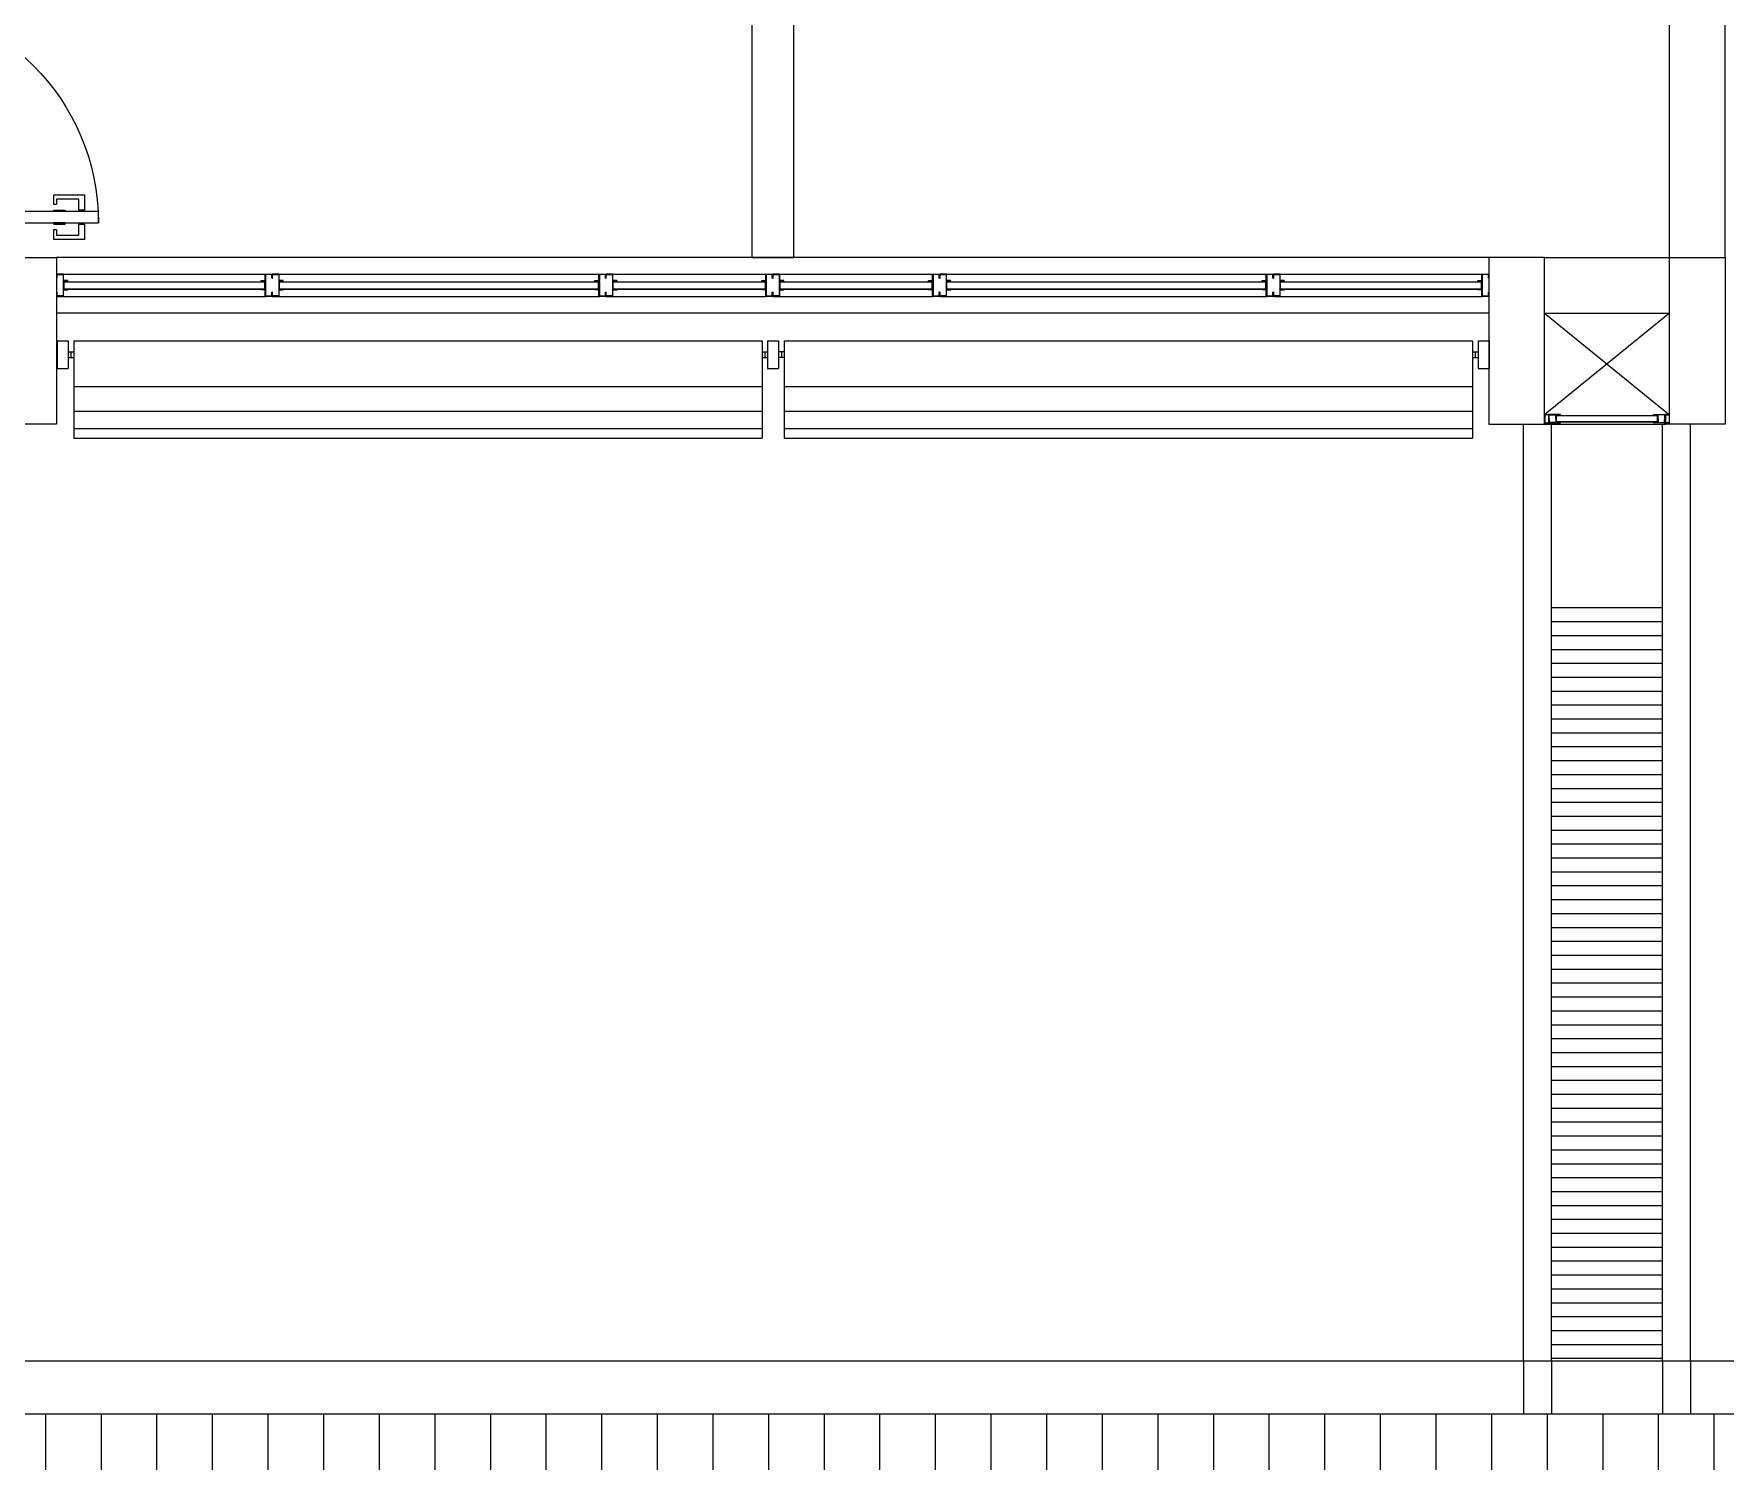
# Model space of a CAD drawing. Header units: millimetres. Extents: x 2801 to 3319, y 1187 to 1422.
# Drawn here: x 3106.29 to 3112.37, y 1337.62 to 1342.75 of the extents above; entities that cross this region are included whole.
import ezdxf

# ---------------------------------------------------------------- set-up
doc = ezdxf.new("R2010")
doc.units = ezdxf.units.MM
doc.linetypes.add('HIDDEN', pattern=[0.375, 0.25, -0.125])
for name, color, linetype in [('AR-ALV', 2, 'Continuous'), ('AR-CALÇADA', 1, 'Continuous'), ('AR-COB VISTA 02', 2, 'Continuous'), ('AR-COB-V1', 2, 'Continuous'), ('AR-ESQ', 1, 'Continuous'), ('AR-ESTC', 3, 'Continuous'), ('AR-PISO', 1, 'Continuous'), ('AR-PORTA', 1, 'Continuous'), ('AR-PROJ', 1, 'HIDDEN'), ('AR-SHAFT', 1, 'Continuous'), ('BR-LINHAS', 1, 'Continuous'), ('BR-MONTANTE', 242, 'Continuous'), ('BR-PAINEL', 1, 'Continuous'), ('BR-SUPORTE', 1, 'Continuous'), ('DT-ESQ-BAGUETE-C', 2, 'Continuous'), ('DT-ESQ-MARCO-V', 1, 'Continuous'), ('DT-ESQ-PERFIL CADEIRA-C', 2, 'Continuous'), ('DT-ESQ-PERFIL CADEIRA-V', 1, 'Continuous'), ('DT-ESQ-PERFIL U-C', 2, 'Continuous'), ('DT-ESQ-VENEZIANA-C', 2, 'Continuous'), ('DT-ESQ-VENEZIANA-V', 2, 'Continuous'), ('insercao', 4, 'Continuous'), ('maçaneta', 1, 'Continuous'), ('mov', 1, 'Continuous'), ('PM-PERFIL U-C', 2, 'Continuous'), ('pm1', 2, 'Continuous')]:
    doc.layers.add(name, color=color, linetype=linetype)

# ---------------------------------------------------------------- blocks, each defined once
blk = doc.blocks.new('EF47-P')
at = {"layer": 'DT-ESQ-MARCO-V', "ltscale": 0.1}
for p, q in [((0.0235, -0.06), (0.7515, -0.06)), ((0.7985, -0.06), (1.9515, -0.06)), ((1.9985, -0.06), (2.5515, -0.06)), ((2.5985, -0.06), (3.1515, -0.06)), ((3.1985, -0.06), (4.3515, -0.06)), ((4.3985, -0.06), (5.1265, -0.06)), ((0.0235, -0.14), (0.7515, -0.14)), ((0.7985, -0.14), (1.9515, -0.14)), ((1.9985, -0.14), (2.5515, -0.14)), ((2.5985, -0.14), (3.1515, -0.14)), ((3.1985, -0.14), (4.3515, -0.14)), ((4.3985, -0.14), (5.1265, -0.14))]:
    blk.add_line(p, q, dxfattribs=at)
at = {"layer": 'DT-ESQ-PERFIL U-C', "ltscale": 0.1}
for points in [[(0.025, -0.1234), (0.025, -0.086), (0.0385, -0.086, 1), (0.0385, -0.083), (0.025, -0.083), (0.025, -0.0615, 0.414214), (0.0235, -0.06), (0.0015, -0.06, 0.414214), (0, -0.0615), (0, -0.075), (0.0015, -0.075), (0.0015, -0.0615), (0.0235, -0.0615), (0.0235, -0.083, 0.414214), (0.025, -0.0845, 0.414214), (0.0235, -0.086), (0.0235, -0.1234), (0.0235, -0.1385), (0.0015, -0.1385), (0.0015, -0.125), (0, -0.125), (0, -0.1385, 0.414214), (0.0015, -0.14), (0.0235, -0.14, 0.414214), (0.025, -0.1385)], [(0.75, -0.1234), (0.75, -0.086), (0.7365, -0.086, -1), (0.7365, -0.083), (0.75, -0.083), (0.75, -0.0615, -0.414214), (0.7515, -0.06), (0.7735, -0.06, -0.414214), (0.775, -0.0615), (0.775, -0.075), (0.7735, -0.075), (0.7735, -0.0615), (0.7515, -0.0615), (0.7515, -0.083, -0.414214), (0.75, -0.0845, -0.414214), (0.7515, -0.086), (0.7515, -0.1234), (0.7515, -0.1385), (0.7735, -0.1385), (0.7735, -0.125), (0.775, -0.125), (0.775, -0.1385, -0.414214), (0.7735, -0.14), (0.7515, -0.14, -0.414214), (0.75, -0.1385)], [(0.8, -0.1234), (0.8, -0.086), (0.8135, -0.086, 1), (0.8135, -0.083), (0.8, -0.083), (0.8, -0.0615, 0.414214), (0.7985, -0.06), (0.7765, -0.06, 0.414214), (0.775, -0.0615), (0.775, -0.075), (0.7765, -0.075), (0.7765, -0.0615), (0.7985, -0.0615), (0.7985, -0.083, 0.414214), (0.8, -0.0845, 0.414214), (0.7985, -0.086), (0.7985, -0.1234), (0.7985, -0.1385), (0.7765, -0.1385), (0.7765, -0.125), (0.775, -0.125), (0.775, -0.1385, 0.414214), (0.7765, -0.14), (0.7985, -0.14, 0.414214), (0.8, -0.1385)], [(1.95, -0.1234), (1.95, -0.086), (1.9365, -0.086, -1), (1.9365, -0.083), (1.95, -0.083), (1.95, -0.0615, -0.414214), (1.9515, -0.06), (1.9735, -0.06, -0.414214), (1.975, -0.0615), (1.975, -0.075), (1.9735, -0.075), (1.9735, -0.0615), (1.9515, -0.0615), (1.9515, -0.083, -0.414214), (1.95, -0.0845, -0.414214), (1.9515, -0.086), (1.9515, -0.1234), (1.9515, -0.1385), (1.9735, -0.1385), (1.9735, -0.125), (1.975, -0.125), (1.975, -0.1385, -0.414214), (1.9735, -0.14), (1.9515, -0.14, -0.414214), (1.95, -0.1385)], [(2, -0.1234), (2, -0.086), (2.0135, -0.086, 1), (2.0135, -0.083), (2, -0.083), (2, -0.0615, 0.414214), (1.9985, -0.06), (1.9765, -0.06, 0.414214), (1.975, -0.0615), (1.975, -0.075), (1.9765, -0.075), (1.9765, -0.0615), (1.9985, -0.0615), (1.9985, -0.083, 0.414214), (2, -0.0845, 0.414214), (1.9985, -0.086), (1.9985, -0.1234), (1.9985, -0.1385), (1.9765, -0.1385), (1.9765, -0.125), (1.975, -0.125), (1.975, -0.1385, 0.414214), (1.9765, -0.14), (1.9985, -0.14, 0.414214), (2, -0.1385)], [(2.55, -0.1234), (2.55, -0.086), (2.5365, -0.086, -1), (2.5365, -0.083), (2.55, -0.083), (2.55, -0.0615, -0.414214), (2.5515, -0.06), (2.5735, -0.06, -0.414214), (2.575, -0.0615), (2.575, -0.075), (2.5735, -0.075), (2.5735, -0.0615), (2.5515, -0.0615), (2.5515, -0.083, -0.414214), (2.55, -0.0845, -0.414214), (2.5515, -0.086), (2.5515, -0.1234), (2.5515, -0.1385), (2.5735, -0.1385), (2.5735, -0.125), (2.575, -0.125), (2.575, -0.1385, -0.414214), (2.5735, -0.14), (2.5515, -0.14, -0.414214), (2.55, -0.1385)], [(2.6, -0.1234), (2.6, -0.086), (2.6135, -0.086, 1), (2.6135, -0.083), (2.6, -0.083), (2.6, -0.0615, 0.414214), (2.5985, -0.06), (2.5765, -0.06, 0.414214), (2.575, -0.0615), (2.575, -0.075), (2.5765, -0.075), (2.5765, -0.0615), (2.5985, -0.0615), (2.5985, -0.083, 0.414214), (2.6, -0.0845, 0.414214), (2.5985, -0.086), (2.5985, -0.1234), (2.5985, -0.1385), (2.5765, -0.1385), (2.5765, -0.125), (2.575, -0.125), (2.575, -0.1385, 0.414214), (2.5765, -0.14), (2.5985, -0.14, 0.414214), (2.6, -0.1385)], [(3.15, -0.1234), (3.15, -0.086), (3.1365, -0.086, -1), (3.1365, -0.083), (3.15, -0.083), (3.15, -0.0615, -0.414214), (3.1515, -0.06), (3.1735, -0.06, -0.414214), (3.175, -0.0615), (3.175, -0.075), (3.1735, -0.075), (3.1735, -0.0615), (3.1515, -0.0615), (3.1515, -0.083, -0.414214), (3.15, -0.0845, -0.414214), (3.1515, -0.086), (3.1515, -0.1234), (3.1515, -0.1385), (3.1735, -0.1385), (3.1735, -0.125), (3.175, -0.125), (3.175, -0.1385, -0.414214), (3.1735, -0.14), (3.1515, -0.14, -0.414214), (3.15, -0.1385)], [(3.2, -0.1234), (3.2, -0.086), (3.2135, -0.086, 1), (3.2135, -0.083), (3.2, -0.083), (3.2, -0.0615, 0.414214), (3.1985, -0.06), (3.1765, -0.06, 0.414214), (3.175, -0.0615), (3.175, -0.075), (3.1765, -0.075), (3.1765, -0.0615), (3.1985, -0.0615), (3.1985, -0.083, 0.414214), (3.2, -0.0845, 0.414214), (3.1985, -0.086), (3.1985, -0.1234), (3.1985, -0.1385), (3.1765, -0.1385), (3.1765, -0.125), (3.175, -0.125), (3.175, -0.1385, 0.414214), (3.1765, -0.14), (3.1985, -0.14, 0.414214), (3.2, -0.1385)], [(4.35, -0.1234), (4.35, -0.086), (4.3365, -0.086, -1), (4.3365, -0.083), (4.35, -0.083), (4.35, -0.0615, -0.414214), (4.3515, -0.06), (4.3735, -0.06, -0.414214), (4.375, -0.0615), (4.375, -0.075), (4.3735, -0.075), (4.3735, -0.0615), (4.3515, -0.0615), (4.3515, -0.083, -0.414214), (4.35, -0.0845, -0.414214), (4.3515, -0.086), (4.3515, -0.1234), (4.3515, -0.1385), (4.3735, -0.1385), (4.3735, -0.125), (4.375, -0.125), (4.375, -0.1385, -0.414214), (4.3735, -0.14), (4.3515, -0.14, -0.414214), (4.35, -0.1385)], [(4.4, -0.1234), (4.4, -0.086), (4.4135, -0.086, 1), (4.4135, -0.083), (4.4, -0.083), (4.4, -0.0615, 0.414214), (4.3985, -0.06), (4.3765, -0.06, 0.414214), (4.375, -0.0615), (4.375, -0.075), (4.3765, -0.075), (4.3765, -0.0615), (4.3985, -0.0615), (4.3985, -0.083, 0.414214), (4.4, -0.0845, 0.414214), (4.3985, -0.086), (4.3985, -0.1234), (4.3985, -0.1385), (4.3765, -0.1385), (4.3765, -0.125), (4.375, -0.125), (4.375, -0.1385, 0.414214), (4.3765, -0.14), (4.3985, -0.14, 0.414214), (4.4, -0.1385)], [(5.125, -0.1234), (5.125, -0.086), (5.1115, -0.086, -1), (5.1115, -0.083), (5.125, -0.083), (5.125, -0.0615, -0.414214), (5.1265, -0.06), (5.1485, -0.06, -0.414214), (5.15, -0.0615), (5.15, -0.075), (5.1485, -0.075), (5.1485, -0.0615), (5.1265, -0.0615), (5.1265, -0.083, -0.414214), (5.125, -0.0845, -0.414214), (5.1265, -0.086), (5.1265, -0.1234), (5.1265, -0.1385), (5.1485, -0.1385), (5.1485, -0.125), (5.15, -0.125), (5.15, -0.1385, -0.414214), (5.1485, -0.14), (5.1265, -0.14, -0.414214), (5.125, -0.1385)], [(0.04, -0.086), (0.0265, -0.086, 0.414214), (0.025, -0.0875), (0.025, -0.1145, 0.414214), (0.0265, -0.116), (0.04, -0.116), (0.04, -0.1145), (0.0265, -0.1145), (0.0265, -0.0875), (0.04, -0.0875)], [(0.735, -0.086), (0.7485, -0.086, -0.414214), (0.75, -0.0875), (0.75, -0.1145, -0.414214), (0.7485, -0.116), (0.735, -0.116), (0.735, -0.1145), (0.7485, -0.1145), (0.7485, -0.0875), (0.735, -0.0875)], [(0.815, -0.086), (0.8015, -0.086, 0.414214), (0.8, -0.0875), (0.8, -0.1145, 0.414214), (0.8015, -0.116), (0.815, -0.116), (0.815, -0.1145), (0.8015, -0.1145), (0.8015, -0.0875), (0.815, -0.0875)], [(1.935, -0.086), (1.9485, -0.086, -0.414214), (1.95, -0.0875), (1.95, -0.1145, -0.414214), (1.9485, -0.116), (1.935, -0.116), (1.935, -0.1145), (1.9485, -0.1145), (1.9485, -0.0875), (1.935, -0.0875)], [(2.015, -0.086), (2.0015, -0.086, 0.414214), (2, -0.0875), (2, -0.1145, 0.414214), (2.0015, -0.116), (2.015, -0.116), (2.015, -0.1145), (2.0015, -0.1145), (2.0015, -0.0875), (2.015, -0.0875)], [(2.535, -0.086), (2.5485, -0.086, -0.414214), (2.55, -0.0875), (2.55, -0.1145, -0.414214), (2.5485, -0.116), (2.535, -0.116), (2.535, -0.1145), (2.5485, -0.1145), (2.5485, -0.0875), (2.535, -0.0875)], [(2.615, -0.086), (2.6015, -0.086, 0.414214), (2.6, -0.0875), (2.6, -0.1145, 0.414214), (2.6015, -0.116), (2.615, -0.116), (2.615, -0.1145), (2.6015, -0.1145), (2.6015, -0.0875), (2.615, -0.0875)], [(3.135, -0.086), (3.1485, -0.086, -0.414214), (3.15, -0.0875), (3.15, -0.1145, -0.414214), (3.1485, -0.116), (3.135, -0.116), (3.135, -0.1145), (3.1485, -0.1145), (3.1485, -0.0875), (3.135, -0.0875)], [(3.215, -0.086), (3.2015, -0.086, 0.414214), (3.2, -0.0875), (3.2, -0.1145, 0.414214), (3.2015, -0.116), (3.215, -0.116), (3.215, -0.1145), (3.2015, -0.1145), (3.2015, -0.0875), (3.215, -0.0875)], [(4.335, -0.086), (4.3485, -0.086, -0.414214), (4.35, -0.0875), (4.35, -0.1145, -0.414214), (4.3485, -0.116), (4.335, -0.116), (4.335, -0.1145), (4.3485, -0.1145), (4.3485, -0.0875), (4.335, -0.0875)], [(4.415, -0.086), (4.4015, -0.086, 0.414214), (4.4, -0.0875), (4.4, -0.1145, 0.414214), (4.4015, -0.116), (4.415, -0.116), (4.415, -0.1145), (4.4015, -0.1145), (4.4015, -0.0875), (4.415, -0.0875)], [(5.11, -0.086), (5.1235, -0.086, -0.414214), (5.125, -0.0875), (5.125, -0.1145, -0.414214), (5.1235, -0.116), (5.11, -0.116), (5.11, -0.1145), (5.1235, -0.1145), (5.1235, -0.0875), (5.11, -0.0875)]]:
    blk.add_lwpolyline(points, format="xyb", close=True, dxfattribs=at)
for points in [[(0.025, -0.0845), (0.0385, -0.0845)], [(0.75, -0.0845), (0.7365, -0.0845)], [(0.8, -0.0845), (0.8135, -0.0845)], [(1.95, -0.0845), (1.9365, -0.0845)], [(2, -0.0845), (2.0135, -0.0845)], [(2.55, -0.0845), (2.5365, -0.0845)], [(2.6, -0.0845), (2.6135, -0.0845)], [(3.15, -0.0845), (3.1365, -0.0845)], [(3.2, -0.0845), (3.2135, -0.0845)], [(4.35, -0.0845), (4.3365, -0.0845)], [(4.4, -0.0845), (4.4135, -0.0845)], [(5.125, -0.0845), (5.1115, -0.0845)]]:
    blk.add_lwpolyline(points, dxfattribs=at)
at = {"layer": 'DT-ESQ-VENEZIANA-C', "ltscale": 0.1}
for p, q in [((0.0265, -0.113), (0.7485, -0.113)), ((0.0265, -0.1145), (0.7485, -0.1145)), ((0.8015, -0.113), (1.9485, -0.113)), ((0.8015, -0.1145), (1.9485, -0.1145)), ((2.0015, -0.113), (2.5485, -0.113)), ((2.0015, -0.1145), (2.5485, -0.1145)), ((2.6015, -0.113), (3.1485, -0.113)), ((2.6015, -0.1145), (3.1485, -0.1145)), ((3.2015, -0.113), (4.3485, -0.113)), ((3.2015, -0.1145), (4.3485, -0.1145)), ((4.4015, -0.113), (5.1235, -0.113)), ((4.4015, -0.1145), (5.1235, -0.1145))]:
    blk.add_line(p, q, dxfattribs=at)
at = {"layer": 'DT-ESQ-VENEZIANA-V', "ltscale": 0.1}
for p, q in [((0.0265, -0.0875), (0.7485, -0.0875)), ((0.8015, -0.0875), (1.9485, -0.0875)), ((2.0015, -0.0875), (2.5485, -0.0875)), ((2.6015, -0.0875), (3.1485, -0.0875)), ((3.2015, -0.0875), (4.3485, -0.0875)), ((4.4015, -0.0875), (5.1235, -0.0875))]:
    blk.add_line(p, q, dxfattribs=at)
blk = doc.blocks.new('BR-MODULO1')
at = {"layer": 'BR-LINHAS'}
for p, q in [((0.06, -0.2648), (2.535, -0.2648)), ((2.615, -0.2648), (5.09, -0.2648)), ((0.06, -0.3524), (2.535, -0.3524)), ((2.615, -0.3524), (5.09, -0.3524)), ((0.06, -0.4147), (2.535, -0.4147)), ((2.615, -0.4147), (5.09, -0.4147))]:
    blk.add_line(p, q, dxfattribs=at)
at = {"layer": 'BR-MONTANTE'}
for p, q in [((0, -0.1), (0, -0.2)), ((0, -0.1), (0.04, -0.1)), ((0.04, -0.1), (0.04, -0.2)), ((2.5547, -0.1), (2.5947, -0.1)), ((2.5547, -0.1), (2.5547, -0.2)), ((2.5947, -0.1), (2.5947, -0.2)), ((5.11, -0.1), (5.11, -0.2)), ((5.11, -0.1), (5.15, -0.1)), ((5.15, -0.1), (5.15, -0.2)), ((0, -0.2), (0.04, -0.2)), ((2.5547, -0.2), (2.5947, -0.2)), ((5.11, -0.2), (5.15, -0.2))]:
    blk.add_line(p, q, dxfattribs=at)
at = {"layer": 'BR-PAINEL'}
for p, q in [((0.06, -0.1), (2.535, -0.1)), ((0.06, -0.1), (0.06, -0.45)), ((2.535, -0.1), (2.535, -0.45)), ((2.615, -0.1), (2.615, -0.45)), ((2.615, -0.1), (5.09, -0.1)), ((5.09, -0.1), (5.09, -0.45)), ((0.06, -0.45), (2.535, -0.45)), ((2.615, -0.45), (5.09, -0.45))]:
    blk.add_line(p, q, dxfattribs=at)
at = {"layer": 'BR-SUPORTE'}
for p, q in [((0.04, -0.14), (0.06, -0.14)), ((0.04, -0.16), (0.06, -0.16)), ((0.05, -0.14), (0.05, -0.16)), ((2.5347, -0.14), (2.5547, -0.14)), ((2.5347, -0.16), (2.5547, -0.16)), ((2.5447, -0.14), (2.5447, -0.16)), ((2.6147, -0.14), (2.5947, -0.14)), ((2.6147, -0.16), (2.5947, -0.16)), ((2.6047, -0.14), (2.6047, -0.16)), ((5.09, -0.14), (5.11, -0.14)), ((5.09, -0.16), (5.11, -0.16)), ((5.1, -0.14), (5.1, -0.16))]:
    blk.add_line(p, q, dxfattribs=at)
blk = doc.blocks.new('PM3')
at = {"layer": 'maçaneta'}
for points in [[(0.02, 0.825), (-0.035, 0.825), (-0.035, 0.715), (0, 0.715), (0, 0.725), (-0.02, 0.725), (-0.02, 0.8035, -0.414214), (-0.0185, 0.805), (0.02, 0.805)], [(0.125, 0.825), (0.07, 0.825), (0.07, 0.805), (0.1085, 0.805, -0.414214), (0.11, 0.8035), (0.11, 0.725), (0.09, 0.725), (0.09, 0.715), (0.125, 0.715)]]:
    blk.add_lwpolyline(points, format="xyb", close=True, dxfattribs=at)
for points in [[(0.02, 0.715), (0.02, 0.755), (0.025, 0.755), (0.025, 0.715)], [(0.07, 0.715), (0.07, 0.755), (0.065, 0.755), (0.065, 0.715)]]:
    blk.add_lwpolyline(points, close=True, dxfattribs=at)
at = {"layer": 'mov'}
blk.add_arc((0.025, 0.075), 0.8, 0, 90, dxfattribs=at)
at = {"layer": 'PM-PERFIL U-C'}
for p, q in [((0, 0.045), (0, 0.0635)), ((0.0015, 0.065), (0.01, 0.065)), ((0.002, 0.063), (0.002, 0.045)), ((0.0105, 0.063), (0.002, 0.063)), ((0.01, 0.065), (0.01, 0.0735)), ((0.0115, 0.075), (0.0235, 0.075)), ((0.012, 0.073), (0.012, 0.0645)), ((0.023, 0.073), (0.012, 0.073)), ((0.023, 0.0335), (0.023, 0.073)), ((0.025, 0.0735), (0.025, 0.034)), ((0.825, 0.0735), (0.825, 0.034)), ((0.8385, 0.075), (0.8265, 0.075)), ((0.827, 0.073), (0.838, 0.073)), ((0.827, 0.0335), (0.827, 0.073)), ((0.838, 0.073), (0.838, 0.0645)), ((0.8395, 0.063), (0.848, 0.063)), ((0.84, 0.065), (0.84, 0.0735)), ((0.8485, 0.065), (0.84, 0.065)), ((0.848, 0.063), (0.848, 0.045)), ((0.85, 0.045), (0.85, 0.0635)), ((0.002, 0.045), (0, 0.045)), ((0.038, 0.032), (0.0245, 0.032)), ((0.0385, 0.034), (0.025, 0.034)), ((0.038, 0.032), (0.038, -0.073)), ((0.04, 0.0325), (0.04, -0.0735)), ((0.81, 0.0325), (0.81, -0.0735)), ((0.8115, 0.034), (0.825, 0.034)), ((0.812, 0.032), (0.8255, 0.032)), ((0.812, 0.032), (0.812, -0.073)), ((0.848, 0.045), (0.85, 0.045)), ((0, -0.045), (0.002, -0.045)), ((0, -0.0635), (0, -0.045)), ((0.002, -0.045), (0.002, -0.063)), ((0.85, -0.045), (0.848, -0.045)), ((0.848, -0.045), (0.848, -0.063)), ((0.85, -0.0635), (0.85, -0.045)), ((0.01, -0.065), (0.0015, -0.065)), ((0.002, -0.063), (0.0105, -0.063)), ((0.01, -0.0735), (0.01, -0.065)), ((0.0385, -0.075), (0.0115, -0.075)), ((0.012, -0.0645), (0.012, -0.073)), ((0.012, -0.073), (0.038, -0.073)), ((0.8115, -0.075), (0.8385, -0.075)), ((0.838, -0.073), (0.812, -0.073)), ((0.838, -0.0645), (0.838, -0.073)), ((0.848, -0.063), (0.8395, -0.063)), ((0.84, -0.0735), (0.84, -0.065)), ((0.84, -0.065), (0.8485, -0.065))]:
    blk.add_line(p, q, dxfattribs=at)
for centre, start, end in [((0.0015, 0.0635), 90, 180), ((0.0115, 0.0735), 90, 180), ((0.0105, 0.0645), 270, 0), ((0.0235, 0.0735), 360, 90), ((0.8265, 0.0735), 90, 180), ((0.8395, 0.0645), 180, 270), ((0.8385, 0.0735), 0, 90), ((0.8485, 0.0635), 0, 90), ((0.0245, 0.0335), 180, 270), ((0.0385, 0.0325), 0, 90), ((0.8115, 0.0325), 90, 180), ((0.8255, 0.0335), 270, 0), ((0.0015, -0.0635), 180, 270), ((0.0115, -0.0735), 180, 270), ((0.0105, -0.0645), 0, 90), ((0.0385, -0.0735), 269.93864, 0), ((0.8115, -0.0735), 180, 270.06136), ((0.8395, -0.0645), 90, 180), ((0.8385, -0.0735), 270, 0), ((0.8485, -0.0635), 270, 0)]:
    blk.add_arc(centre, 0.0015, start, end, dxfattribs=at)
at = {"layer": 'pm1'}
blk.add_lwpolyline([(0.065, 0.875), (0.065, 0.075), (0.025, 0.075), (0.025, 0.875)], close=True, dxfattribs=at)
blk = doc.blocks.new('EF01C-P')
at = {"layer": 'DT-ESQ-BAGUETE-C', "ltscale": 0.1}
for points in [[(0.0015, 0.035), (0.015, 0.035), (0.015, 0.0335), (0.0015, 0.0335), (0.0015, 0.005), (0.015, 0.005), (0.015, 0.0035), (0.0015, 0.0035, -0.414214), (0, 0.005), (0, 0.0335, -0.414214)], [(0.4485, 0.035), (0.435, 0.035), (0.435, 0.0335), (0.4485, 0.0335), (0.4485, 0.005), (0.435, 0.005), (0.435, 0.0035), (0.4485, 0.0035, 0.414214), (0.45, 0.005), (0.45, 0.0335, 0.414214)]]:
    blk.add_lwpolyline(points, format="xyb", close=True, dxfattribs=at)
at = {"layer": 'DT-ESQ-PERFIL CADEIRA-C', "ltscale": 0.1}
for points in [[(0.01, 0.0015), (0.01, 0.003), (0.0015, 0.003, 1), (0.0015, 0), (0.015, 0, 0.414214), (0.0165, 0.0015), (0.0165, 0.0335), (0.043, 0.0335)], [(0.043, 0.0065), (0.018, 0.0065), (0.018, 0.0165), (0.0165, 0.0165), (0.0165, 0.0065, 0.414214), (0.018, 0.005), (0.043, 0.005), (0.0565, 0.005, 1), (0.0565, 0.008), (0.043, 0.008), (0.043, 0.02), (0.043, 0.032), (0.0565, 0.032, 1), (0.0565, 0.035), (0.043, 0.035), (0.0165, 0.035, 0.414214), (0.015, 0.0335), (0.015, 0.0015), (0.0015, 0.0015)], [(0.0415, 0.02), (0.0415, 0.032, -0.414214), (0.043, 0.0335), (0.0565, 0.0335)], [(0.0415, 0.02), (0.0415, 0.008, 0.414214), (0.043, 0.0065), (0.0565, 0.0065)], [(0.407, 0.0065), (0.432, 0.0065), (0.432, 0.0165), (0.4335, 0.0165), (0.4335, 0.0065, -0.414214), (0.432, 0.005), (0.407, 0.005), (0.3935, 0.005, -1), (0.3935, 0.008), (0.407, 0.008), (0.407, 0.02), (0.407, 0.032), (0.3935, 0.032, -1), (0.3935, 0.035), (0.407, 0.035), (0.4335, 0.035, -0.414214), (0.435, 0.0335), (0.435, 0.0015), (0.4485, 0.0015)], [(0.4085, 0.02), (0.4085, 0.032, 0.414214), (0.407, 0.0335), (0.3935, 0.0335)], [(0.4085, 0.02), (0.4085, 0.008, -0.414214), (0.407, 0.0065), (0.3935, 0.0065)], [(0.44, 0.0015), (0.44, 0.003), (0.4485, 0.003, -1), (0.4485, 0), (0.435, 0, -0.414214), (0.4335, 0.0015), (0.4335, 0.0335), (0.407, 0.0335)]]:
    blk.add_lwpolyline(points, format="xyb", dxfattribs=at)
at = {"layer": 'DT-ESQ-PERFIL CADEIRA-V', "ltscale": 0.1}
blk.add_line((0.015, 0), (0.435, 0), dxfattribs=at)
at = {"layer": 'DT-ESQ-VENEZIANA-C', "ltscale": 0.1}
for p, q in [((0.043, 0.0105), (0.407, 0.0105)), ((0.043, 0.009), (0.407, 0.009))]:
    blk.add_line(p, q, dxfattribs=at)
at = {"layer": 'DT-ESQ-VENEZIANA-V', "ltscale": 0.1}
blk.add_line((0.043, 0.031), (0.407, 0.031), dxfattribs=at)
blk = doc.blocks.new('DT-GS-COBERTURA1')
at = {"layer": 'AR-COB VISTA 02', "color": 2}
for p, q in [((-108.3893, -4.1987), (-108.3893, -3.5596)), ((-108.1893, -4.1987), (-108.1893, -3.5596)), ((-107.9893, -4.1987), (-107.9893, -3.5596)), ((-107.7893, -4.1987), (-107.7893, -3.5596)), ((-107.5893, -4.1987), (-107.5893, -3.5596)), ((-107.3893, -4.1987), (-107.3893, -3.5596)), ((-107.1893, -4.1987), (-107.1893, -3.5596)), ((-106.9893, -4.1987), (-106.9893, -3.5596)), ((-106.7893, -4.1987), (-106.7893, -3.5596)), ((-106.5893, -4.1987), (-106.5893, -3.5596)), ((-106.3893, -4.1987), (-106.3893, -3.5596)), ((-106.1893, -4.1987), (-106.1893, -3.5596)), ((-106.1893, -4.1987), (-106.1893, -3.5596)), ((-105.9893, -4.1987), (-105.9893, -3.5596)), ((-105.7893, -4.1987), (-105.7893, -3.5596)), ((-105.5893, -4.1987), (-105.5893, -3.5596)), ((-105.3893, -4.1987), (-105.3893, -3.5596)), ((-105.1893, -4.1987), (-105.1893, -3.5596)), ((-104.9893, -4.1987), (-104.9893, -3.5596)), ((-104.7893, -4.1987), (-104.7893, -3.5596)), ((-104.5893, -4.1987), (-104.5893, -3.5596)), ((-104.3893, -4.1987), (-104.3893, -3.5596)), ((-104.1893, -4.1987), (-104.1893, -3.5596)), ((-103.9893, -4.1987), (-103.9893, -3.5596)), ((-103.7893, -4.1987), (-103.7893, -3.5596)), ((-103.5893, -4.1987), (-103.5893, -3.5596)), ((-103.3893, -4.1987), (-103.3893, -3.5596)), ((-103.1893, -4.1987), (-103.1893, -3.5596)), ((-102.9893, -4.1987), (-102.9893, -3.5596)), ((-102.7893, -4.1987), (-102.7893, -3.5596)), ((-102.5893, -4.1987), (-102.5893, -3.5596)), ((-102.3893, -4.1987), (-102.3893, -3.5596))]:
    blk.add_line(p, q, dxfattribs=at)
at = {"layer": 'AR-COB-V1'}
blk.add_line((-109.425, -3.5596), (-102.125, -3.5596), dxfattribs=at)
at = {"layer": 'AR-PISO', "linetype": 'Continuous'}
for p, q in [((-103.075, -3.3688), (-103.075, 0)), ((-102.975, -3.3688), (-102.975, 0)), ((-102.575, -3.3688), (-102.575, 0)), ((-102.475, -3.3688), (-102.475, 0)), ((-102.975, -0.6596), (-102.575, -0.6596)), ((-102.975, -0.7096), (-102.575, -0.7096)), ((-102.975, -0.7596), (-102.575, -0.7596)), ((-102.975, -0.8096), (-102.575, -0.8096)), ((-102.975, -0.8596), (-102.575, -0.8596)), ((-102.975, -0.9096), (-102.575, -0.9096)), ((-102.975, -0.9596), (-102.575, -0.9596)), ((-102.975, -1.0096), (-102.575, -1.0096)), ((-102.975, -1.0596), (-102.575, -1.0596)), ((-102.975, -1.1096), (-102.575, -1.1096)), ((-102.975, -1.1596), (-102.575, -1.1596)), ((-102.975, -1.2096), (-102.575, -1.2096)), ((-102.975, -1.2596), (-102.575, -1.2596)), ((-102.975, -1.3096), (-102.575, -1.3096)), ((-102.975, -1.3596), (-102.575, -1.3596)), ((-102.975, -1.4096), (-102.575, -1.4096)), ((-102.975, -1.4596), (-102.575, -1.4596)), ((-102.975, -1.5096), (-102.575, -1.5096)), ((-102.975, -1.5596), (-102.575, -1.5596)), ((-102.975, -1.6096), (-102.575, -1.6096)), ((-102.975, -1.6596), (-102.575, -1.6596)), ((-102.975, -1.7096), (-102.575, -1.7096)), ((-102.975, -1.7596), (-102.575, -1.7596)), ((-102.975, -1.8096), (-102.575, -1.8096)), ((-102.975, -1.8596), (-102.575, -1.8596)), ((-102.975, -1.9096), (-102.575, -1.9096)), ((-102.975, -1.9596), (-102.575, -1.9596)), ((-102.975, -2.0096), (-102.575, -2.0096)), ((-102.975, -2.0596), (-102.575, -2.0596)), ((-102.975, -2.1096), (-102.575, -2.1096)), ((-102.975, -2.1596), (-102.575, -2.1596)), ((-102.975, -2.2096), (-102.575, -2.2096)), ((-102.975, -2.2596), (-102.575, -2.2596)), ((-102.975, -2.3096), (-102.575, -2.3096)), ((-102.975, -2.3596), (-102.575, -2.3596)), ((-102.975, -2.4096), (-102.575, -2.4096)), ((-102.975, -2.4596), (-102.575, -2.4596)), ((-102.975, -2.5096), (-102.575, -2.5096)), ((-102.975, -2.5596), (-102.575, -2.5596)), ((-102.975, -2.6096), (-102.575, -2.6096)), ((-102.975, -2.6596), (-102.575, -2.6596)), ((-102.975, -2.6596), (-102.575, -2.6596)), ((-102.975, -2.7096), (-102.575, -2.7096)), ((-102.975, -2.7096), (-102.575, -2.7096)), ((-102.975, -2.7596), (-102.575, -2.7596)), ((-102.975, -2.8096), (-102.575, -2.8096)), ((-102.975, -2.8596), (-102.575, -2.8596)), ((-102.975, -2.9096), (-102.575, -2.9096)), ((-102.975, -2.9596), (-102.575, -2.9596)), ((-102.975, -3.0096), (-102.575, -3.0096)), ((-102.975, -3.0596), (-102.575, -3.0596)), ((-102.975, -3.1096), (-102.575, -3.1096)), ((-102.975, -3.1596), (-102.575, -3.1596)), ((-102.975, -3.2096), (-102.575, -3.2096)), ((-102.975, -3.2596), (-102.575, -3.2596)), ((-102.975, -3.3096), (-102.575, -3.3096)), ((-102.975, -3.3596), (-102.575, -3.3596))]:
    blk.add_line(p, q, dxfattribs=at)
at = {"layer": 'AR-PROJ'}
for p, q in [((-103.075, -3.3688), (-103.075, -3.5596)), ((-102.975, -3.3688), (-102.975, -3.5596)), ((-102.575, -3.3688), (-102.575, -3.5596)), ((-102.475, -3.3688), (-102.475, -3.5596))]:
    blk.add_line(p, q, dxfattribs=at)

msp = doc.modelspace()

# ---------------------------------------------------------------- linework, layer by layer
at = {"layer": 'AR-ALV'}
for p, q in [((3112.3749, 1341.9498), (3112.3749, 1350.2748)), ((3109.0249, 1345.3998), (3109.0249, 1341.9498)), ((3112.1749, 1341.9498), (3112.1749, 1345.3998)), ((3108.8749, 1344.1998), (3108.8749, 1341.9498)), ((3108.8749, 1341.9498), (3109.0249, 1341.9498)), ((3111.7249, 1341.9498), (3112.1749, 1341.9498)), ((3111.7249, 1341.7498), (3112.1749, 1341.7498))]:
    msp.add_line(p, q, dxfattribs=at)
at = {"layer": 'AR-CALÇADA'}
msp.add_line((3058.5999, 1337.9811), (3116.5292, 1337.9811), dxfattribs=at)
at = {"layer": 'AR-ESQ'}
for p, q in [((3111.5249, 1341.9498), (3106.3749, 1341.9498)), ((3111.5249, 1341.7498), (3106.3749, 1341.7498))]:
    msp.add_line(p, q, dxfattribs=at)
at = {"layer": 'AR-ESTC'}
for points in [[(3106.1749, 1341.9498), (3106.3749, 1341.9498), (3106.3749, 1341.3498), (3106.1749, 1341.3498)], [(3111.7249, 1341.9498), (3111.5249, 1341.9498), (3111.5249, 1341.3498), (3111.7249, 1341.3498)], [(3112.1749, 1341.9498), (3112.3749, 1341.9498), (3112.3749, 1341.3498), (3112.1749, 1341.3498)]]:
    msp.add_lwpolyline(points, close=True, dxfattribs=at)
at = {"layer": 'AR-SHAFT'}
for p, q in [((3111.7249, 1341.7498), (3112.1749, 1341.3833)), ((3112.1749, 1341.7498), (3111.7264, 1341.3848))]:
    msp.add_line(p, q, dxfattribs=at)

# ---------------------------------------------------------------- block references
at = {"layer": 'AR-ESQ'}
for name, p in [('EF47-P', (3106.3749, 1341.9498)), ('EF01C-P', (3111.7249, 1341.3498))]:
    msp.add_blockref(name, p, dxfattribs=at)
at = {"layer": 'AR-PORTA', "xscale": -1, "rotation": 270}
msp.add_blockref('PM3', (3105.6499, 1342.0498), dxfattribs=at)
at = {"layer": 'AR-PORTA'}
msp.add_blockref('BR-MODULO1', (3106.3764, 1341.7498), dxfattribs=at)
at = {"layer": 'insercao'}
msp.add_blockref('DT-GS-COBERTURA1', (3214.7249, 1341.3498), dxfattribs=at)

doc.saveas('drawing.dxf')
